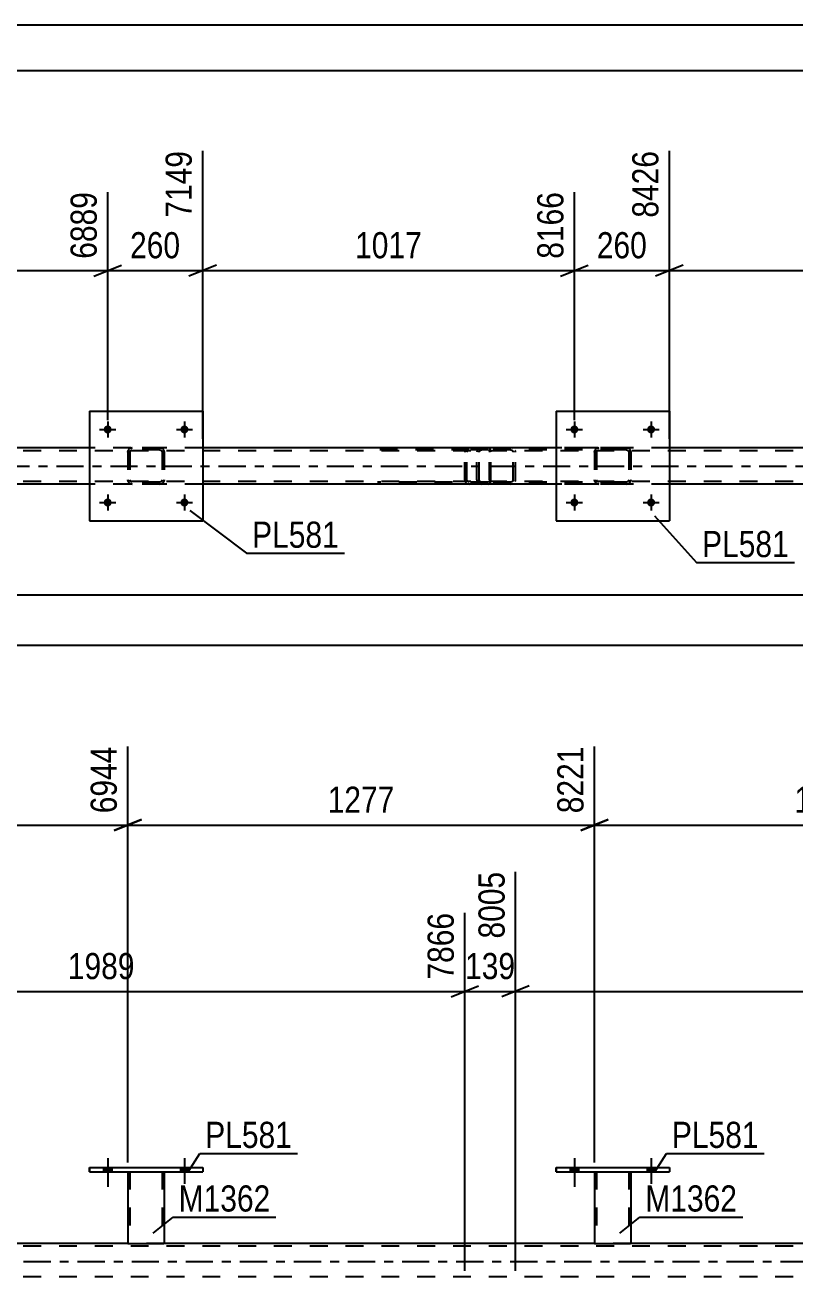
# Model space of a CAD drawing. Header units: millimetres. Extents: x 0 to 841, y 0 to 594.
# Drawn here: x 316.3 to 400.5, y 456.9 to 594 of the extents above; entities that cross this region are included whole.
import ezdxf

# ---------------------------------------------------------------- set-up
doc = ezdxf.new("R2010")
doc.units = ezdxf.units.MM
doc.linetypes.add('DXK_LINE_DOT2', pattern=[3.9198, 1.9599, -1.9599])
doc.linetypes.add('DXK_LINE_DOT3', pattern=[5.9187, 2.979, -0.9799, 0.9799, -0.9799])
doc.styles.add('Arial Narrow', font='ARIALN.TTF', dxfattribs={"height": 0.2})

# ---------------------------------------------------------------- blocks, each defined once
blk = doc.blocks.new('Unknown-303386140-1133')
at = {"color": 5, "linetype": 'Continuous'}
for p, q in [((841, 594), (0, 594)), ((836, 589), (5, 589))]:
    blk.add_line(p, q, dxfattribs=at)
blk = doc.blocks.new('Part-303386140-4493 - 4491')
at = {"color": 7, "linetype": 'DXK_LINE_DOT2'}
for p, q in [((365.73, 547.35), (365.7, 547.21)), ((365.7, 544.17), (365.7, 547.21)), ((365.74, 547.4), (365.73, 547.35)), ((365.95, 547.21), (365.97, 547.3)), ((365.95, 544.17), (365.95, 547.21)), ((365.97, 547.3), (366.03, 547.38)), ((366.21, 547.69), (366.01, 547.66)), ((366.03, 547.38), (366.11, 547.43)), ((366.11, 547.43), (366.21, 547.45)), ((381.2, 547.69), (366.21, 547.69)), ((381.2, 547.45), (366.21, 547.45)), ((369.64, 547.66), (369.44, 547.69)), ((369.44, 547.45), (369.54, 547.43)), ((369.54, 547.43), (369.62, 547.38)), ((369.62, 547.38), (369.68, 547.3)), ((369.68, 547.3), (369.7, 547.21)), ((369.7, 544.17), (369.7, 547.21)), ((369.93, 547.35), (369.92, 547.4)), ((369.95, 547.21), (369.93, 547.35)), ((369.95, 544.17), (369.95, 547.21)), ((365.7, 544.17), (365.71, 544.11)), ((365.71, 544.11), (365.74, 543.99)), ((365.97, 544.11), (365.95, 544.17)), ((365.97, 544.08), (365.97, 544.11)), ((366.03, 544), (365.97, 544.08)), ((366.01, 543.73), (366.21, 543.69)), ((366.11, 543.95), (366.03, 544)), ((366.21, 543.93), (366.11, 543.95)), ((381.2, 543.93), (366.21, 543.93)), ((381.2, 543.69), (366.21, 543.69)), ((369.54, 543.95), (369.44, 543.93)), ((369.44, 543.69), (369.64, 543.73)), ((369.62, 544), (369.54, 543.95)), ((369.68, 544.08), (369.62, 544)), ((369.68, 544.11), (369.7, 544.17)), ((369.68, 544.08), (369.68, 544.11)), ((369.92, 543.99), (369.94, 544.11)), ((369.94, 544.11), (369.95, 544.17))]:
    blk.add_line(p, q, dxfattribs=at)
for centre, start, end in [((366.19, 547.19), 110.7584, 155.6801), ((366.19, 544.19), 204.32, 249.2417)]:
    blk.add_arc(centre, 0.496, start, end, dxfattribs=at)
blk = doc.blocks.new('Part-303386140-4494 - 4491')
at = {"color": 7, "linetype": 'DXK_LINE_DOT2'}
for p, q in [((365.7, 547.69), (354.82, 547.69)), ((364.88, 547.45), (354.82, 547.45)), ((364.41, 547.35), (364.38, 547.21)), ((364.38, 544.17), (364.38, 547.21)), ((364.42, 547.4), (364.41, 547.35)), ((364.63, 547.21), (364.65, 547.3)), ((364.63, 544.17), (364.63, 547.21)), ((364.65, 547.3), (364.7, 547.38)), ((364.88, 547.69), (364.69, 547.66)), ((364.7, 547.38), (364.79, 547.43)), ((364.79, 547.43), (364.88, 547.45)), ((366.97, 547.69), (364.88, 547.69)), ((366.97, 547.45), (364.88, 547.45)), ((365.7, 547.69), (365.7, 547.45)), ((367.08, 547.66), (366.97, 547.69)), ((366.97, 547.45), (367.03, 547.43)), ((367.03, 547.43), (367.07, 547.38)), ((367.07, 547.38), (367.1, 547.3)), ((367.17, 547.55), (367.08, 547.66)), ((367.1, 547.3), (367.11, 547.21)), ((367.11, 544.17), (367.11, 547.21)), ((367.22, 547.4), (367.17, 547.55)), ((367.24, 547.21), (367.22, 547.4)), ((367.24, 544.17), (367.24, 547.21)), ((366.97, 543.93), (354.82, 543.93)), ((365.7, 543.69), (354.82, 543.69)), ((364.38, 544.17), (364.39, 544.11)), ((364.39, 544.11), (364.42, 543.99)), ((364.64, 544.11), (364.63, 544.17)), ((364.65, 544.08), (364.64, 544.11)), ((364.7, 544), (364.65, 544.08)), ((364.69, 543.73), (364.88, 543.69)), ((364.79, 543.95), (364.7, 544)), ((364.88, 543.93), (364.79, 543.95)), ((366.97, 543.69), (364.88, 543.69)), ((365.7, 543.93), (365.7, 543.69)), ((367.03, 543.95), (366.97, 543.93)), ((366.97, 543.69), (367.08, 543.73)), ((367.07, 544), (367.03, 543.95)), ((367.1, 544.08), (367.07, 544)), ((367.08, 543.73), (367.17, 543.83)), ((367.11, 544.17), (367.1, 544.08)), ((367.17, 543.83), (367.22, 543.99)), ((367.22, 543.99), (367.24, 544.17))]:
    blk.add_line(p, q, dxfattribs=at)
for centre, start, end in [((364.87, 547.2), 111.1941, 156.1506), ((364.87, 544.19), 203.8494, 248.8059)]:
    blk.add_arc(centre, 0.492, start, end, dxfattribs=at)
blk = doc.blocks.new('Part-303386140-7390 - 4491')
at = {"color": 2, "linetype": 'Continuous'}
for p, q in [((323.3, 551.7), (323.3, 539.7)), ((323.3, 551.7), (335.7, 551.7)), ((335.7, 551.7), (335.7, 539.7)), ((323.3, 539.7), (335.7, 539.7))]:
    blk.add_line(p, q, dxfattribs=at)
blk = doc.blocks.new('Part-303386140-7389 - 4491')
at = {"color": 7, "linetype": 'DXK_LINE_DOT2'}
for p, q in [((327.5, 547.22), (327.53, 547.4)), ((327.53, 547.4), (327.5, 547.22)), ((327.5, 547.22), (327.5, 544.18)), ((327.74, 547.22), (327.76, 547.31)), ((327.74, 547.22), (327.74, 544.18)), ((327.76, 547.31), (327.81, 547.39)), ((327.79, 547.66), (327.98, 547.7)), ((327.98, 547.7), (327.79, 547.66)), ((327.81, 547.39), (327.89, 547.44)), ((327.89, 547.44), (327.98, 547.46)), ((331.02, 547.7), (327.98, 547.7)), ((331.02, 547.46), (327.98, 547.46)), ((331.02, 547.7), (331.2, 547.66)), ((331.2, 547.66), (331.02, 547.7)), ((331.02, 547.46), (331.11, 547.44)), ((331.11, 547.44), (331.19, 547.39)), ((331.19, 547.39), (331.24, 547.31)), ((331.24, 547.31), (331.26, 547.22)), ((331.26, 547.22), (331.26, 544.18)), ((331.46, 547.4), (331.5, 547.22)), ((331.5, 547.22), (331.46, 547.4)), ((331.5, 547.22), (331.5, 544.18)), ((327.53, 543.99), (327.5, 544.18)), ((327.5, 544.18), (327.53, 543.99)), ((327.76, 544.08), (327.74, 544.18)), ((327.81, 544.01), (327.76, 544.08)), ((327.98, 543.7), (327.79, 543.73)), ((327.79, 543.73), (327.98, 543.7)), ((327.89, 543.95), (327.81, 544.01)), ((327.98, 543.94), (327.89, 543.95)), ((331.02, 543.94), (327.98, 543.94)), ((331.02, 543.7), (327.98, 543.7)), ((331.11, 543.95), (331.02, 543.94)), ((331.2, 543.73), (331.02, 543.7)), ((331.02, 543.7), (331.2, 543.73)), ((331.19, 544.01), (331.11, 543.95)), ((331.24, 544.08), (331.19, 544.01)), ((331.26, 544.18), (331.24, 544.08)), ((331.5, 544.18), (331.46, 543.99)), ((331.46, 543.99), (331.5, 544.18))]:
    blk.add_line(p, q, dxfattribs=at)
at = {"color": 7, "linetype": 'DXK_LINE_DOT3'}
blk.add_line((329.5, 545.7), (329.5, 545.7), dxfattribs=at)
at = {"color": 7, "linetype": 'DXK_LINE_DOT2'}
for centre, start, end in [((327.98, 547.22), 112.5, 157.5), ((327.98, 547.22), 112.5, 157.5), ((331.02, 547.22), 22.5, 67.5), ((331.02, 547.22), 22.5, 67.5), ((327.98, 544.18), 202.5, 247.5), ((327.98, 544.18), 202.5, 247.5), ((331.02, 544.18), 292.5, 337.5), ((331.02, 544.18), 292.5, 337.5)]:
    blk.add_arc(centre, 0.48, start, end, dxfattribs=at)
blk = doc.blocks.new('Part-303386140-4578 - 4491')
at = {"color": 7, "linetype": 'DXK_LINE_DOT2'}
for p, q in [((764.88, 547.37), (100.69, 547.37)), ((335.7, 547.69), (323.3, 547.69)), ((386.78, 547.69), (374.38, 547.69)), ((764.88, 544.01), (100.69, 544.01)), ((335.7, 543.69), (323.3, 543.69)), ((335.7, 543.69), (323.3, 543.69)), ((386.78, 543.69), (374.38, 543.69))]:
    blk.add_line(p, q, dxfattribs=at)
at = {"color": 2, "linetype": 'Continuous'}
for p, q in [((323.3, 547.69), (284.62, 547.69)), ((374.38, 547.69), (335.7, 547.69)), ((425.46, 547.69), (386.78, 547.69)), ((323.3, 543.69), (284.62, 543.69)), ((374.38, 543.69), (335.7, 543.69)), ((425.46, 543.69), (386.78, 543.69))]:
    blk.add_line(p, q, dxfattribs=at)
at = {"color": 7, "linetype": 'DXK_LINE_DOT3'}
blk.add_line((100.69, 545.69), (764.88, 545.69), dxfattribs=at)
blk = doc.blocks.new('Part-303386140-7387 - 4491')
at = {"color": 7, "linetype": 'DXK_LINE_DOT2'}
for p, q in [((378.58, 547.22), (378.61, 547.4)), ((378.61, 547.4), (378.58, 547.22)), ((378.58, 547.22), (378.58, 544.18)), ((378.82, 547.22), (378.84, 547.31)), ((378.82, 547.22), (378.82, 544.18)), ((378.84, 547.31), (378.89, 547.39)), ((378.87, 547.66), (379.06, 547.7)), ((379.06, 547.7), (378.87, 547.66)), ((378.89, 547.39), (378.97, 547.44)), ((378.97, 547.44), (379.06, 547.46)), ((382.1, 547.7), (379.06, 547.7)), ((382.1, 547.46), (379.06, 547.46)), ((382.1, 547.7), (382.28, 547.66)), ((382.28, 547.66), (382.1, 547.7)), ((382.1, 547.46), (382.19, 547.44)), ((382.19, 547.44), (382.27, 547.39)), ((382.27, 547.39), (382.32, 547.31)), ((382.32, 547.31), (382.34, 547.22)), ((382.34, 547.22), (382.34, 544.18)), ((382.54, 547.4), (382.58, 547.22)), ((382.58, 547.22), (382.54, 547.4)), ((382.58, 547.22), (382.58, 544.18)), ((378.61, 543.99), (378.58, 544.18)), ((378.58, 544.18), (378.61, 543.99)), ((378.84, 544.08), (378.82, 544.18)), ((378.89, 544.01), (378.84, 544.08)), ((379.06, 543.7), (378.87, 543.73)), ((378.87, 543.73), (379.06, 543.7)), ((378.97, 543.95), (378.89, 544.01)), ((379.06, 543.94), (378.97, 543.95)), ((382.1, 543.94), (379.06, 543.94)), ((382.1, 543.7), (379.06, 543.7)), ((382.19, 543.95), (382.1, 543.94)), ((382.28, 543.73), (382.1, 543.7)), ((382.1, 543.7), (382.28, 543.73)), ((382.27, 544.01), (382.19, 543.95)), ((382.32, 544.08), (382.27, 544.01)), ((382.34, 544.18), (382.32, 544.08)), ((382.58, 544.18), (382.54, 543.99)), ((382.54, 543.99), (382.58, 544.18))]:
    blk.add_line(p, q, dxfattribs=at)
at = {"color": 7, "linetype": 'DXK_LINE_DOT3'}
blk.add_line((380.58, 545.7), (380.58, 545.7), dxfattribs=at)
at = {"color": 7, "linetype": 'DXK_LINE_DOT2'}
for centre, start, end in [((379.06, 547.22), 112.5, 157.5), ((379.06, 547.22), 112.5, 157.5), ((382.1, 547.22), 22.5, 67.5), ((382.1, 547.22), 22.5, 67.5), ((379.06, 544.18), 202.5, 247.5), ((379.06, 544.18), 202.5, 247.5), ((382.1, 544.18), 292.5, 337.5), ((382.1, 544.18), 292.5, 337.5)]:
    blk.add_arc(centre, 0.48, start, end, dxfattribs=at)
blk = doc.blocks.new('Part-303386140-7388 - 4491')
at = {"color": 2, "linetype": 'Continuous'}
for p, q in [((374.38, 551.7), (374.38, 539.7)), ((374.38, 551.7), (386.78, 551.7)), ((386.78, 551.7), (386.78, 539.7)), ((374.38, 539.7), (386.78, 539.7))]:
    blk.add_line(p, q, dxfattribs=at)
blk = doc.blocks.new('Bolt-303386140-7415 - 4491')
at = {"linetype": 'Continuous'}
for points in [[(376.82, 541.7, -1), (375.94, 541.7, -1)], [(385.22, 541.7, -1), (384.34, 541.7, -1)]]:
    blk.add_hatch(color=1, dxfattribs=at).paths.add_polyline_path(points)
at = {"color": 1, "linetype": 'Continuous'}
for p, q in [((375.5, 541.7), (377.26, 541.7)), ((376.38, 542.58), (376.38, 540.82)), ((383.9, 541.7), (385.66, 541.7)), ((384.78, 542.58), (384.78, 540.82))]:
    blk.add_line(p, q, dxfattribs=at)
blk = doc.blocks.new('Bolt-303386140-7416 - 4491')
at = {"linetype": 'Continuous'}
for points in [[(376.82, 549.7, -1), (375.94, 549.7, -1)], [(385.22, 549.7, -1), (384.34, 549.7, -1)]]:
    blk.add_hatch(color=1, dxfattribs=at).paths.add_polyline_path(points)
at = {"color": 1, "linetype": 'Continuous'}
for p, q in [((376.38, 550.58), (376.38, 548.82)), ((384.78, 550.58), (384.78, 548.82)), ((375.5, 549.7), (377.26, 549.7)), ((383.9, 549.7), (385.66, 549.7))]:
    blk.add_line(p, q, dxfattribs=at)
blk = doc.blocks.new('Bolt-303386140-7417 - 4491')
at = {"linetype": 'Continuous'}
for points in [[(325.74, 541.7, -1), (324.86, 541.7, -1)], [(334.14, 541.7, -1), (333.26, 541.7, -1)]]:
    blk.add_hatch(color=1, dxfattribs=at).paths.add_polyline_path(points)
at = {"color": 1, "linetype": 'Continuous'}
for p, q in [((324.42, 541.7), (326.18, 541.7)), ((325.3, 542.58), (325.3, 540.82)), ((332.82, 541.7), (334.58, 541.7)), ((333.7, 542.58), (333.7, 540.82))]:
    blk.add_line(p, q, dxfattribs=at)
blk = doc.blocks.new('Bolt-303386140-7418 - 4491')
at = {"linetype": 'Continuous'}
for points in [[(325.74, 549.7, -1), (324.86, 549.7, -1)], [(334.14, 549.7, -1), (333.26, 549.7, -1)]]:
    blk.add_hatch(color=1, dxfattribs=at).paths.add_polyline_path(points)
at = {"color": 1, "linetype": 'Continuous'}
for p, q in [((325.3, 550.58), (325.3, 548.82)), ((333.7, 550.58), (333.7, 548.82)), ((324.42, 549.7), (326.18, 549.7)), ((332.82, 549.7), (334.58, 549.7))]:
    blk.add_line(p, q, dxfattribs=at)
blk = doc.blocks.new('Part-303386140-3270 - 3105')
at = {"color": 7, "linetype": 'DXK_LINE_DOT2'}
for p, q in [((764.88, 460.22), (49.75, 460.22)), ((331.5, 460.54), (327.5, 460.54)), ((382.58, 460.54), (378.58, 460.54)), ((764.88, 456.86), (49.75, 456.86))]:
    blk.add_line(p, q, dxfattribs=at)
at = {"color": 2, "linetype": 'Continuous'}
for p, q in [((327.5, 460.54), (280.42, 460.54)), ((378.58, 460.54), (331.5, 460.54)), ((429.66, 460.54), (382.58, 460.54))]:
    blk.add_line(p, q, dxfattribs=at)
at = {"color": 7, "linetype": 'DXK_LINE_DOT3'}
blk.add_line((49.75, 458.54), (764.88, 458.54), dxfattribs=at)
blk = doc.blocks.new('Part-303386140-7736 - 3105')
at = {"color": 2, "linetype": 'Continuous'}
for p, q in [((378.58, 468.39), (378.58, 460.54)), ((382.58, 468.39), (382.58, 460.54)), ((378.58, 460.54), (382.54, 460.54)), ((382.58, 460.54), (382.54, 460.54))]:
    blk.add_line(p, q, dxfattribs=at)
at = {"color": 7, "linetype": 'DXK_LINE_DOT2'}
for p, q in [((378.58, 468.39), (382.58, 468.39)), ((378.58, 468.39), (378.58, 468.39)), ((378.58, 468.39), (378.58, 468.39)), ((378.82, 468.39), (378.82, 460.54)), ((382.34, 468.39), (382.34, 460.54)), ((382.58, 468.39), (382.58, 468.39)), ((382.58, 468.39), (382.58, 468.39)), ((382.32, 460.54), (382.34, 460.54))]:
    blk.add_line(p, q, dxfattribs=at)
blk = doc.blocks.new('Part-303386140-7737 - 3105')
at = {"color": 2, "linetype": 'Continuous'}
for p, q in [((374.38, 468.39), (374.38, 468.87)), ((374.38, 468.87), (374.38, 468.87)), ((374.38, 468.87), (386.78, 468.87)), ((374.38, 468.39), (374.38, 468.39)), ((374.38, 468.39), (386.78, 468.39)), ((386.78, 468.87), (386.78, 468.39))]:
    blk.add_line(p, q, dxfattribs=at)
at = {"color": 7, "linetype": 'DXK_LINE_DOT2'}
for p, q in [((374.38, 468.87), (374.38, 468.39)), ((374.38, 468.87), (374.38, 468.87)), ((374.38, 468.39), (374.38, 468.39)), ((386.78, 468.87), (386.78, 468.39))]:
    blk.add_line(p, q, dxfattribs=at)
blk = doc.blocks.new('Part-303386140-7738 - 3105')
at = {"color": 2, "linetype": 'Continuous'}
for p, q in [((327.5, 468.39), (327.5, 460.54)), ((331.5, 468.39), (331.5, 460.54)), ((327.5, 460.54), (331.46, 460.54)), ((331.5, 460.54), (331.46, 460.54))]:
    blk.add_line(p, q, dxfattribs=at)
at = {"color": 7, "linetype": 'DXK_LINE_DOT2'}
for p, q in [((327.5, 468.39), (331.5, 468.39)), ((327.5, 468.39), (327.5, 468.39)), ((327.5, 468.39), (327.5, 468.39)), ((327.74, 468.39), (327.74, 460.54)), ((331.26, 468.39), (331.26, 460.54)), ((331.5, 468.39), (331.5, 468.39)), ((331.5, 468.39), (331.5, 468.39)), ((331.24, 460.54), (331.26, 460.54))]:
    blk.add_line(p, q, dxfattribs=at)
blk = doc.blocks.new('Part-303386140-7739 - 3105')
at = {"color": 2, "linetype": 'Continuous'}
for p, q in [((323.3, 468.39), (323.3, 468.87)), ((323.3, 468.87), (323.3, 468.87)), ((323.3, 468.87), (335.7, 468.87)), ((323.3, 468.39), (323.3, 468.39)), ((323.3, 468.39), (335.7, 468.39)), ((335.7, 468.87), (335.7, 468.39))]:
    blk.add_line(p, q, dxfattribs=at)
at = {"color": 7, "linetype": 'DXK_LINE_DOT2'}
for p, q in [((323.3, 468.87), (323.3, 468.39)), ((323.3, 468.87), (323.3, 468.87)), ((323.3, 468.39), (323.3, 468.39)), ((335.7, 468.87), (335.7, 468.39))]:
    blk.add_line(p, q, dxfattribs=at)
blk = doc.blocks.new('Bolt-303386140-7764 - 3105')
at = {"linetype": 'Continuous'}
for points in [[(375.94, 468.39), (376.82, 468.39), (376.82, 468.87), (375.94, 468.87)], [(384.34, 468.39), (385.22, 468.39), (385.22, 468.87), (384.34, 468.87)]]:
    blk.add_hatch(color=1, dxfattribs=at).paths.add_polyline_path(points)
at = {"color": 1, "linetype": 'Continuous'}
for p, q in [((376.38, 469.87), (376.38, 466.75)), ((384.78, 469.87), (384.78, 466.75)), ((375.94, 468.87), (375.94, 468.39)), ((376.82, 468.87), (376.82, 468.39)), ((384.34, 468.87), (384.34, 468.39)), ((385.22, 468.87), (385.22, 468.39))]:
    blk.add_line(p, q, dxfattribs=at)
blk = doc.blocks.new('Bolt-303386140-7765 - 3105')
at = {"linetype": 'Continuous'}
for points in [[(375.94, 468.39), (376.82, 468.39), (376.82, 468.87), (375.94, 468.87)], [(384.34, 468.39), (385.22, 468.39), (385.22, 468.87), (384.34, 468.87)]]:
    blk.add_hatch(color=1, dxfattribs=at).paths.add_polyline_path(points)
at = {"color": 1, "linetype": 'Continuous'}
for p, q in [((376.38, 469.87), (376.38, 466.75)), ((384.78, 469.87), (384.78, 466.75)), ((375.94, 468.87), (375.94, 468.39)), ((376.82, 468.87), (376.82, 468.39)), ((384.34, 468.87), (384.34, 468.39)), ((385.22, 468.87), (385.22, 468.39))]:
    blk.add_line(p, q, dxfattribs=at)
blk = doc.blocks.new('Bolt-303386140-7766 - 3105')
at = {"linetype": 'Continuous'}
for points in [[(324.86, 468.39), (325.74, 468.39), (325.74, 468.87), (324.86, 468.87)], [(333.26, 468.39), (334.14, 468.39), (334.14, 468.87), (333.26, 468.87)]]:
    blk.add_hatch(color=1, dxfattribs=at).paths.add_polyline_path(points)
at = {"color": 1, "linetype": 'Continuous'}
for p, q in [((325.3, 469.87), (325.3, 466.75)), ((333.7, 469.87), (333.7, 466.75)), ((324.86, 468.87), (324.86, 468.39)), ((325.74, 468.87), (325.74, 468.39)), ((333.26, 468.87), (333.26, 468.39)), ((334.14, 468.87), (334.14, 468.39))]:
    blk.add_line(p, q, dxfattribs=at)
blk = doc.blocks.new('Bolt-303386140-7767 - 3105')
at = {"linetype": 'Continuous'}
for points in [[(324.86, 468.39), (325.74, 468.39), (325.74, 468.87), (324.86, 468.87)], [(333.26, 468.39), (334.14, 468.39), (334.14, 468.87), (333.26, 468.87)]]:
    blk.add_hatch(color=1, dxfattribs=at).paths.add_polyline_path(points)
at = {"color": 1, "linetype": 'Continuous'}
for p, q in [((325.3, 469.87), (325.3, 466.75)), ((333.7, 469.87), (333.7, 466.75)), ((324.86, 468.87), (324.86, 468.39)), ((325.74, 468.87), (325.74, 468.39)), ((333.26, 468.87), (333.26, 468.39)), ((334.14, 468.87), (334.14, 468.39))]:
    blk.add_line(p, q, dxfattribs=at)
blk = doc.blocks.new('StraightDimension-303386140-23574 - 4491')
at = {"color": 7, "linetype": 'Continuous'}
blk.add_line((59.81, 526.07), (765.52, 526.07), dxfattribs=at)
blk = doc.blocks.new('StraightDimension-303386140-4658 - 4491')
at = {"color": 7, "linetype": 'Continuous'}
blk.add_line((60.45, 531.59), (764.88, 531.59), dxfattribs=at)
blk = doc.blocks.new('StraightDimension-303386140-20569 - 4491')
at = {"color": 7, "linetype": 'Continuous'}
for p, q in [((386.78, 548.69), (386.78, 580.21)), ((427.46, 550.7), (427.46, 575.71)), ((388.28, 567.7), (385.28, 566.5)), ((386.78, 567.1), (427.46, 567.1)), ((425.96, 566.5), (428.96, 567.7))]:
    blk.add_line(p, q, dxfattribs=at)
at = {"color": 0}
blk.add_wipeout([(411.37, 567.85), (411.37, 572.05), (402.86, 572.05), (402.86, 567.85)], dxfattribs=at)
at = {"color": 3, "style": 'Arial Narrow'}
blk.add_text('1017', height=2.863, dxfattribs=at).set_placement((403.46, 568.45))
at = {"color": 0, "linetype": 'Continuous'}
blk.add_wipeout([(426.86, 576.31), (422.66, 576.31), (422.66, 567.8), (426.86, 567.8)], dxfattribs=at)
at = {"color": 3, "linetype": 'Continuous', "style": 'Arial Narrow'}
blk.add_text('9443', height=2.863, rotation=90.0002, dxfattribs=at).set_placement((426.26, 568.4))
blk = doc.blocks.new('StraightDimension-303386140-20570 - 4491')
at = {"color": 7, "linetype": 'Continuous'}
for p, q in [((386.78, 548.69), (386.78, 580.21)), ((376.38, 550.7), (376.38, 575.71)), ((374.88, 566.5), (377.88, 567.7)), ((376.38, 567.1), (386.78, 567.1)), ((388.28, 567.7), (385.28, 566.5))]:
    blk.add_line(p, q, dxfattribs=at)
at = {"color": 0}
blk.add_wipeout([(384.92, 567.85), (384.92, 572.05), (378.24, 572.05), (378.24, 567.85)], dxfattribs=at)
at = {"color": 3, "style": 'Arial Narrow'}
blk.add_text('260', height=2.863, dxfattribs=at).set_placement((378.84, 568.45))
at = {"color": 0, "linetype": 'Continuous'}
blk.add_wipeout([(386.18, 580.81), (381.98, 580.81), (381.98, 572.3), (386.18, 572.3)], dxfattribs=at)
at = {"color": 3, "linetype": 'Continuous', "style": 'Arial Narrow'}
blk.add_text('8426', height=2.863, rotation=90.0002, dxfattribs=at).set_placement((385.58, 572.9))
blk = doc.blocks.new('StraightDimension-303386140-20571 - 4491')
at = {"color": 7, "linetype": 'Continuous'}
for p, q in [((335.7, 548.69), (335.7, 580.21)), ((376.38, 550.7), (376.38, 575.71)), ((337.2, 567.7), (334.2, 566.5)), ((335.7, 567.1), (376.38, 567.1)), ((374.88, 566.5), (377.88, 567.7))]:
    blk.add_line(p, q, dxfattribs=at)
at = {"color": 0}
blk.add_wipeout([(360.29, 567.85), (360.29, 572.05), (351.78, 572.05), (351.78, 567.85)], dxfattribs=at)
at = {"color": 3, "style": 'Arial Narrow'}
blk.add_text('1017', height=2.863, dxfattribs=at).set_placement((352.38, 568.45))
at = {"color": 0, "linetype": 'Continuous'}
blk.add_wipeout([(375.78, 576.31), (371.58, 576.31), (371.58, 567.8), (375.78, 567.8)], dxfattribs=at)
at = {"color": 3, "linetype": 'Continuous', "style": 'Arial Narrow'}
blk.add_text('8166', height=2.863, rotation=90.0002, dxfattribs=at).set_placement((375.18, 568.4))
blk = doc.blocks.new('StraightDimension-303386140-20572 - 4491')
at = {"color": 7, "linetype": 'Continuous'}
for p, q in [((335.7, 548.69), (335.7, 580.21)), ((325.3, 550.7), (325.3, 575.71)), ((323.8, 566.5), (326.8, 567.7)), ((325.3, 567.1), (335.7, 567.1)), ((337.2, 567.7), (334.2, 566.5))]:
    blk.add_line(p, q, dxfattribs=at)
at = {"color": 0}
blk.add_wipeout([(333.84, 567.85), (333.84, 572.05), (327.15, 572.05), (327.15, 567.85)], dxfattribs=at)
at = {"color": 3, "style": 'Arial Narrow'}
blk.add_text('260', height=2.863, dxfattribs=at).set_placement((327.75, 568.45))
at = {"color": 0, "linetype": 'Continuous'}
blk.add_wipeout([(335.1, 580.81), (330.9, 580.81), (330.9, 572.3), (335.1, 572.3)], dxfattribs=at)
at = {"color": 3, "linetype": 'Continuous', "style": 'Arial Narrow'}
blk.add_text('7149', height=2.863, rotation=90.0002, dxfattribs=at).set_placement((334.5, 572.9))
blk = doc.blocks.new('StraightDimension-303386140-20573 - 4491')
at = {"color": 7, "linetype": 'Continuous'}
for p, q in [((284.62, 548.69), (284.62, 580.21)), ((325.3, 550.7), (325.3, 575.71)), ((286.12, 567.7), (283.12, 566.5)), ((284.62, 567.1), (325.3, 567.1)), ((323.8, 566.5), (326.8, 567.7))]:
    blk.add_line(p, q, dxfattribs=at)
at = {"color": 0}
blk.add_wipeout([(309.21, 567.85), (309.21, 572.05), (300.7, 572.05), (300.7, 567.85)], dxfattribs=at)
at = {"color": 3, "style": 'Arial Narrow'}
blk.add_text('1017', height=2.863, dxfattribs=at).set_placement((301.3, 568.45))
at = {"color": 0, "linetype": 'Continuous'}
blk.add_wipeout([(324.7, 576.31), (320.5, 576.31), (320.5, 567.8), (324.7, 567.8)], dxfattribs=at)
at = {"color": 3, "linetype": 'Continuous', "style": 'Arial Narrow'}
blk.add_text('6889', height=2.863, rotation=90.0002, dxfattribs=at).set_placement((324.1, 568.4))
blk = doc.blocks.new('StraightDimension-303386140-3982 - 3105')
at = {"color": 7, "linetype": 'Continuous'}
for p, q in [((369.95, 457.54), (369.95, 501.25)), ((364.38, 457.54), (364.38, 496.75)), ((362.88, 487.54), (365.88, 488.74)), ((371.45, 488.74), (368.45, 487.54)), ((364.38, 488.14), (369.95, 488.14))]:
    blk.add_line(p, q, dxfattribs=at)
at = {"color": 0}
blk.add_wipeout([(370.51, 488.89), (370.51, 493.09), (363.82, 493.09), (363.82, 488.89)], dxfattribs=at)
at = {"color": 3, "style": 'Arial Narrow'}
blk.add_text('139', height=2.863, dxfattribs=at).set_placement((364.42, 489.49))
at = {"color": 0, "linetype": 'Continuous'}
blk.add_wipeout([(369.35, 501.85), (365.15, 501.85), (365.15, 493.34), (369.35, 493.34)], dxfattribs=at)
at = {"color": 3, "linetype": 'Continuous', "style": 'Arial Narrow'}
blk.add_text('8005', height=2.863, rotation=90.0002, dxfattribs=at).set_placement((368.75, 493.94))
blk = doc.blocks.new('StraightDimension-303386140-3958 - 3105')
at = {"color": 7, "linetype": 'Continuous'}
for p, q in [((284.82, 457.54), (284.82, 501.25)), ((364.38, 457.54), (364.38, 496.75)), ((286.32, 488.74), (283.32, 487.54)), ((362.88, 487.54), (365.88, 488.74)), ((284.82, 488.14), (364.38, 488.14))]:
    blk.add_line(p, q, dxfattribs=at)
at = {"color": 0}
blk.add_wipeout([(328.86, 488.89), (328.86, 493.09), (320.34, 493.09), (320.34, 488.89)], dxfattribs=at)
at = {"color": 3, "style": 'Arial Narrow'}
blk.add_text('1989', height=2.863, dxfattribs=at).set_placement((320.94, 489.49))
at = {"color": 0, "linetype": 'Continuous'}
blk.add_wipeout([(363.78, 497.35), (359.58, 497.35), (359.58, 488.84), (363.78, 488.84)], dxfattribs=at)
at = {"color": 3, "linetype": 'Continuous', "style": 'Arial Narrow'}
blk.add_text('7866', height=2.863, rotation=90.0002, dxfattribs=at).set_placement((363.18, 489.44))
blk = doc.blocks.new('StraightDimension-303386140-4006 - 3105')
at = {"color": 7, "linetype": 'Continuous'}
for p, q in [((369.95, 457.54), (369.95, 501.25)), ((449.51, 457.54), (449.51, 496.75)), ((371.45, 488.74), (368.45, 487.54)), ((448.01, 487.54), (451.01, 488.74)), ((369.95, 488.14), (449.51, 488.14))]:
    blk.add_line(p, q, dxfattribs=at)
at = {"color": 0}
blk.add_wipeout([(413.99, 488.89), (413.99, 493.09), (405.48, 493.09), (405.48, 488.89)], dxfattribs=at)
at = {"color": 3, "style": 'Arial Narrow'}
blk.add_text('1989', height=2.863, dxfattribs=at).set_placement((406.08, 489.49))
at = {"color": 0, "linetype": 'Continuous'}
blk.add_wipeout([(448.91, 497.35), (444.71, 497.35), (444.71, 488.84), (448.91, 488.84)], dxfattribs=at)
at = {"color": 3, "linetype": 'Continuous', "style": 'Arial Narrow'}
blk.add_text('9994', height=2.863, rotation=90.0002, dxfattribs=at).set_placement((448.31, 489.44))
blk = doc.blocks.new('StraightDimension-303386140-21503 - 3105')
at = {"color": 7, "linetype": 'Continuous'}
for p, q in [((378.58, 469.39), (378.58, 514.97)), ((429.66, 469.39), (429.66, 514.97)), ((380.08, 506.96), (377.08, 505.76)), ((378.58, 506.36), (429.66, 506.36)), ((428.16, 505.76), (431.16, 506.96))]:
    blk.add_line(p, q, dxfattribs=at)
at = {"color": 0}
blk.add_wipeout([(408.37, 507.11), (408.37, 511.31), (399.86, 511.31), (399.86, 507.11)], dxfattribs=at)
at = {"color": 3, "style": 'Arial Narrow'}
blk.add_text('1277', height=2.863, dxfattribs=at).set_placement((400.46, 507.71))
at = {"color": 0, "linetype": 'Continuous'}
blk.add_wipeout([(429.06, 515.57), (424.86, 515.57), (424.86, 507.06), (429.06, 507.06)], dxfattribs=at)
at = {"color": 3, "linetype": 'Continuous', "style": 'Arial Narrow'}
blk.add_text('9498', height=2.863, rotation=90.0002, dxfattribs=at).set_placement((428.46, 507.66))
blk = doc.blocks.new('StraightDimension-303386140-21504 - 3105')
at = {"color": 7, "linetype": 'Continuous'}
for p, q in [((327.5, 469.39), (327.5, 514.97)), ((378.58, 469.39), (378.58, 514.97)), ((329, 506.96), (326, 505.76)), ((327.5, 506.36), (378.58, 506.36)), ((377.08, 505.76), (380.08, 506.96))]:
    blk.add_line(p, q, dxfattribs=at)
at = {"color": 0}
blk.add_wipeout([(357.29, 507.11), (357.29, 511.31), (348.78, 511.31), (348.78, 507.11)], dxfattribs=at)
at = {"color": 3, "style": 'Arial Narrow'}
blk.add_text('1277', height=2.863, dxfattribs=at).set_placement((349.38, 507.71))
at = {"color": 0, "linetype": 'Continuous'}
blk.add_wipeout([(377.98, 515.57), (373.78, 515.57), (373.78, 507.06), (377.98, 507.06)], dxfattribs=at)
at = {"color": 3, "linetype": 'Continuous', "style": 'Arial Narrow'}
blk.add_text('8221', height=2.863, rotation=90.0002, dxfattribs=at).set_placement((377.38, 507.66))
blk = doc.blocks.new('StraightDimension-303386140-21505 - 3105')
at = {"color": 7, "linetype": 'Continuous'}
for p, q in [((276.42, 469.39), (276.42, 514.97)), ((327.5, 469.39), (327.5, 514.97)), ((277.92, 506.96), (274.92, 505.76)), ((276.42, 506.36), (327.5, 506.36)), ((326, 505.76), (329, 506.96))]:
    blk.add_line(p, q, dxfattribs=at)
at = {"color": 0}
blk.add_wipeout([(306.21, 507.11), (306.21, 511.31), (297.7, 511.31), (297.7, 507.11)], dxfattribs=at)
at = {"color": 3, "style": 'Arial Narrow'}
blk.add_text('1277', height=2.863, dxfattribs=at).set_placement((298.3, 507.71))
at = {"color": 0, "linetype": 'Continuous'}
blk.add_wipeout([(326.9, 515.57), (322.7, 515.57), (322.7, 507.06), (326.9, 507.06)], dxfattribs=at)
at = {"color": 3, "linetype": 'Continuous', "style": 'Arial Narrow'}
blk.add_text('6944', height=2.863, rotation=90.0002, dxfattribs=at).set_placement((326.3, 507.66))
blk = doc.blocks.new('Mark-303386140-12048 - 4491')
at = {"color": 0}
blk.add_wipeout([(399.87, 535.72), (399.87, 538.72), (390.36, 538.72), (390.36, 535.72)], dxfattribs=at)
blk.add_wipeout([(399.87, 535.72), (399.87, 538.72), (390.36, 538.72), (390.36, 535.72)], dxfattribs=at)
at = {"color": 30, "linetype": 'Continuous'}
for p, q in [((385.16, 540.25), (389.76, 535.12)), ((389.76, 535.12), (400.47, 535.12))]:
    blk.add_line(p, q, dxfattribs=at)
at = {"color": 3, "style": 'Arial Narrow'}
blk.add_text('PL581', height=2.863, dxfattribs=at).set_placement((390.36, 535.72))
blk = doc.blocks.new('Mark-303386140-12051 - 4491')
at = {"color": 0}
blk.add_wipeout([(350.61, 536.74), (350.61, 539.74), (341.11, 539.74), (341.11, 536.74)], dxfattribs=at)
blk.add_wipeout([(350.61, 536.74), (350.61, 539.74), (341.11, 539.74), (341.11, 536.74)], dxfattribs=at)
at = {"color": 30, "linetype": 'Continuous'}
for p, q in [((334.3, 540.81), (340.51, 536.14)), ((340.51, 536.14), (351.21, 536.14))]:
    blk.add_line(p, q, dxfattribs=at)
at = {"color": 3, "style": 'Arial Narrow'}
blk.add_text('PL581', height=2.863, dxfattribs=at).set_placement((341.11, 536.74))
blk = doc.blocks.new('Mark-303386140-12093 - 3105')
at = {"color": 0}
blk.add_wipeout([(394.21, 464.03), (394.21, 467.03), (384.15, 467.03), (384.15, 464.03)], dxfattribs=at)
blk.add_wipeout([(394.21, 464.03), (394.21, 467.03), (384.15, 467.03), (384.15, 464.03)], dxfattribs=at)
at = {"color": 30, "linetype": 'Continuous'}
for p, q in [((381.35, 461.65), (383.55, 463.43)), ((383.55, 463.43), (394.81, 463.43))]:
    blk.add_line(p, q, dxfattribs=at)
at = {"color": 3, "style": 'Arial Narrow'}
blk.add_text('M1362', height=2.863, dxfattribs=at).set_placement((384.15, 464.03))
blk = doc.blocks.new('Mark-303386140-12096 - 3105')
at = {"color": 0}
blk.add_wipeout([(343.12, 464.03), (343.12, 467.03), (333.07, 467.03), (333.07, 464.03)], dxfattribs=at)
blk.add_wipeout([(343.12, 464.03), (343.12, 467.03), (333.07, 467.03), (333.07, 464.03)], dxfattribs=at)
at = {"color": 30, "linetype": 'Continuous'}
for p, q in [((330.27, 461.65), (332.47, 463.43)), ((332.47, 463.43), (343.72, 463.43))]:
    blk.add_line(p, q, dxfattribs=at)
at = {"color": 3, "style": 'Arial Narrow'}
blk.add_text('M1362', height=2.863, dxfattribs=at).set_placement((333.07, 464.03))
blk = doc.blocks.new('Mark-303386140-21342 - 3105')
at = {"color": 0}
blk.add_wipeout([(396.57, 471), (396.57, 474), (387.06, 474), (387.06, 471)], dxfattribs=at)
blk.add_wipeout([(396.57, 471), (396.57, 474), (387.06, 474), (387.06, 471)], dxfattribs=at)
at = {"color": 30, "linetype": 'Continuous'}
for p, q in [((385.19, 468.39), (386.46, 470.4)), ((386.46, 470.4), (397.17, 470.4))]:
    blk.add_line(p, q, dxfattribs=at)
at = {"color": 3, "style": 'Arial Narrow'}
blk.add_text('PL581', height=2.863, dxfattribs=at).set_placement((387.06, 471))
blk = doc.blocks.new('Mark-303386140-21345 - 3105')
at = {"color": 0}
blk.add_wipeout([(345.49, 471), (345.49, 474), (335.98, 474), (335.98, 471)], dxfattribs=at)
blk.add_wipeout([(345.49, 471), (345.49, 474), (335.98, 474), (335.98, 471)], dxfattribs=at)
at = {"color": 30, "linetype": 'Continuous'}
for p, q in [((334.11, 468.39), (335.38, 470.4)), ((335.38, 470.4), (346.09, 470.4))]:
    blk.add_line(p, q, dxfattribs=at)
at = {"color": 3, "style": 'Arial Narrow'}
blk.add_text('PL581', height=2.863, dxfattribs=at).set_placement((335.98, 471))

msp = doc.modelspace()

# ---------------------------------------------------------------- block references
for name in ['Unknown-303386140-1133', 'Part-303386140-7390 - 4491', 'Part-303386140-7388 - 4491', 'Bolt-303386140-7418 - 4491', 'Bolt-303386140-7416 - 4491', 'Part-303386140-4578 - 4491', 'Part-303386140-7389 - 4491', 'Part-303386140-4494 - 4491', 'Part-303386140-4493 - 4491', 'Part-303386140-7387 - 4491', 'Bolt-303386140-7417 - 4491', 'Bolt-303386140-7415 - 4491', 'Bolt-303386140-7766 - 3105', 'Bolt-303386140-7767 - 3105', 'Bolt-303386140-7764 - 3105', 'Bolt-303386140-7765 - 3105', 'Part-303386140-7739 - 3105', 'Part-303386140-7738 - 3105', 'Part-303386140-7737 - 3105', 'Part-303386140-7736 - 3105', 'Part-303386140-3270 - 3105']:
    msp.add_blockref(name, (0, 0))

# ---------------------------------------------------------------- next in the draw order: block references
for name in ['StraightDimension-303386140-20569 - 4491', 'StraightDimension-303386140-23574 - 4491', 'StraightDimension-303386140-3982 - 3105']:
    msp.add_blockref(name, (0, 0))

# ---------------------------------------------------------------- next in the draw order: block references
for name in ['StraightDimension-303386140-20570 - 4491', 'StraightDimension-303386140-4658 - 4491', 'StraightDimension-303386140-3958 - 3105', 'StraightDimension-303386140-4006 - 3105']:
    msp.add_blockref(name, (0, 0))

# ---------------------------------------------------------------- next in the draw order: block references
for name in ['StraightDimension-303386140-20571 - 4491', 'Mark-303386140-12051 - 4491', 'Mark-303386140-12048 - 4491', 'StraightDimension-303386140-21503 - 3105', 'Mark-303386140-12096 - 3105', 'Mark-303386140-12093 - 3105']:
    msp.add_blockref(name, (0, 0))

# ---------------------------------------------------------------- next in the draw order: block references
for name in ['StraightDimension-303386140-20572 - 4491', 'StraightDimension-303386140-21504 - 3105', 'Mark-303386140-21342 - 3105']:
    msp.add_blockref(name, (0, 0))

# ---------------------------------------------------------------- next in the draw order: block references
for name in ['StraightDimension-303386140-20573 - 4491', 'StraightDimension-303386140-21505 - 3105', 'Mark-303386140-21345 - 3105']:
    msp.add_blockref(name, (0, 0))

doc.saveas('drawing.dxf')
